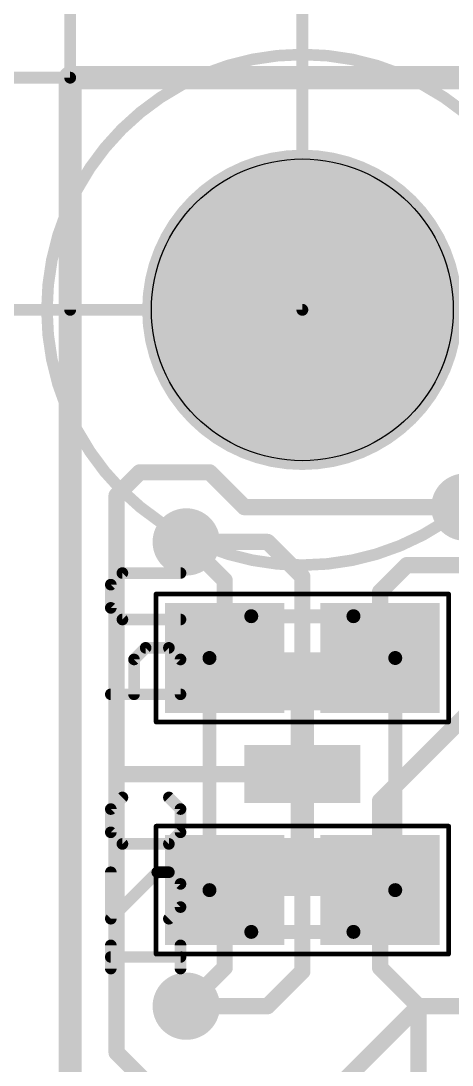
# Model space of a CAD drawing. Extents: x -8.7 to 63.3, y -0.1 to 30.3.
# Drawn here: x -0.54 to 4.18, y 6.98 to 18.4 of the extents above; entities that cross this region are included whole.
import ezdxf

# ---------------------------------------------------------------- set-up
doc = ezdxf.new("R2010")
doc.units = 0
for name, color, linetype in [('1', 12, 'CONTINUOUS'), ('16', 132, 'CONTINUOUS'), ('18', 110, 'CONTINUOUS'), ('20', 53, 'CONTINUOUS'), ('22', 40, 'CONTINUOUS'), ('29', 253, 'CONTINUOUS'), ('31', 253, 'CONTINUOUS'), ('39', 12, 'CONTINUOUS'), ('47', 253, 'CONTINUOUS')]:
    doc.layers.add(name, color=color, linetype=linetype)

# ---------------------------------------------------------------- blocks, each defined once
blk = doc.blocks.new('RECT')
blk.add_solid([(-0.5, -0.5), (0.5, -0.5), (-0.5, 0.5), (0.5, 0.5)])
blk = doc.blocks.new('ROUNDV')
at = {"const_width": 0.5}
blk.add_lwpolyline([(0, -0.25, 1), (0, 0.25, 1), (0, -0.25)], format="xyb", dxfattribs=at)

msp = doc.modelspace()

# ---------------------------------------------------------------- linework, layer by layer
at = {"layer": '1'}
for points, const_width in [([(17.78, 17.78), (0, 17.78)], 0.254), ([(0, 17.78), (0, 0)], 0.254), ([(1.69, 12.28), (1.27, 12.7)], 0.1778), ([(3.683, 12.446), (3.39, 12.153)], 0.1778), ([(3.683, 12.446), (6.096, 12.446)], 0.1778), ([(1.69, 11.43), (1.69, 12.28)], 0.1778), ([(3.39, 11.43), (3.39, 12.153)], 0.1778), ([(4.318, 10.795), (3.39, 9.867)], 0.1778), ([(3.39, 8.89), (3.39, 9.867)], 0.1778), ([(1.69, 8.89), (1.69, 8.04)], 0.1778), ([(3.39, 8.89), (3.39, 8.04)], 0.1778), ([(1.69, 8.04), (1.27, 7.62)], 0.1778), ([(3.39, 8.04), (3.81, 7.62)], 0.1778), ([(3.81, 7.62), (3.81, 6.35)], 0.1778)]:
    msp.add_lwpolyline(points, dxfattribs=dict(at, const_width=const_width))
for points, const_width in [([(0, 17.8435, 1), (0, 17.7165)], 0.127), ([(0.0635, 17.78, 1), (-0.0635, 17.78)], 0.127), ([(1.3014, 12.7314, 1), (1.2386, 12.6686)], 0.0889), ([(3.683, 12.4904, 1), (3.683, 12.4016)], 0.0889), ([(3.7144, 12.4146, 1), (3.6516, 12.4774)], 0.0889), ([(1.7345, 12.28, 1), (1.6456, 12.28)], 0.0889), ([(1.6586, 12.2486, 1), (1.7214, 12.3114)], 0.0889), ([(3.3586, 12.1844, 1), (3.4214, 12.1216)], 0.0889), ([(3.4345, 12.153, 1), (3.3456, 12.153)], 0.0889), ([(1.6456, 11.43, 1), (1.7345, 11.43)], 0.0889), ([(3.3456, 11.43, 1), (3.4345, 11.43)], 0.0889), ([(3.3586, 9.8984, 1), (3.4214, 9.8356)], 0.0889), ([(3.4345, 9.867, 1), (3.3456, 9.867)], 0.0889), ([(1.7345, 8.89, 1), (1.6456, 8.89)], 0.0889), ([(3.4345, 8.89, 1), (3.3456, 8.89)], 0.0889), ([(3.3456, 8.89, 1), (3.4345, 8.89)], 0.0889), ([(1.7214, 8.0086, 1), (1.6586, 8.0714)], 0.0889), ([(3.4214, 8.0714, 1), (3.3586, 8.0086)], 0.0889), ([(1.6456, 8.04, 1), (1.7345, 8.04)], 0.0889), ([(3.3456, 8.04, 1), (3.4345, 8.04)], 0.0889), ([(1.2386, 7.6514, 1), (1.3014, 7.5886)], 0.0889), ([(3.8544, 7.62, 1), (3.7656, 7.62)], 0.0889), ([(3.7786, 7.5886, 1), (3.8414, 7.6514)], 0.0889)]:
    msp.add_lwpolyline(points, format="xyb", dxfattribs=dict(at, const_width=const_width))
at = {"layer": '16'}
for points, const_width in [([(0, 17.78), (17.78, 17.78)], 0.254), ([(0, 0), (0, 17.78)], 0.254), ([(0.508, 13.208), (0.762, 13.462)], 0.1778), ([(0.762, 13.462), (1.524, 13.462)], 0.1778), ([(1.524, 13.462), (1.905, 13.081)], 0.1778), ([(0.508, 13.208), (0.508, 10.16)], 0.1778), ([(1.905, 13.081), (4.318, 13.081)], 0.1778), ([(1.27, 12.7), (2.159, 12.7)], 0.1778), ([(2.159, 12.7), (2.54, 12.319)], 0.1778), ([(2.54, 12.319), (2.54, 11.176)], 0.1778), ([(2.54, 10.16), (2.54, 11.176)], 0.254), ([(2.54, 10.16), (2.54, 11.176)], 0.254), ([(2.54, 10.16), (2.54, 9.144)], 0.254), ([(2.54, 10.16), (2.54, 9.144)], 0.254), ([(2.54, 10.16), (2.54, 9.144)], 0.254), ([(0.508, 10.16), (0.508, 7.112)], 0.1778), ([(2.54, 10.16), (0.508, 10.16)], 0.1778), ([(2.54, 8.001), (2.54, 9.144)], 0.1778), ([(2.159, 7.62), (2.54, 8.001)], 0.1778), ([(1.27, 7.62), (2.159, 7.62)], 0.1778), ([(2.54, 6.35), (3.81, 7.62)], 0.1778), ([(3.81, 7.62), (5.207, 7.62)], 0.1778), ([(0.508, 7.112), (1.27, 6.35)], 0.1778)]:
    msp.add_lwpolyline(points, dxfattribs=dict(at, const_width=const_width))
for points, const_width in [([(0, 17.8435, 1), (0, 17.7165)], 0.127), ([(0.0635, 17.78, 1), (-0.0635, 17.78)], 0.127), ([(0.762, 13.5065, 1), (0.762, 13.4176)], 0.0889), ([(0.7934, 13.4306, 1), (0.7306, 13.4934)], 0.0889), ([(1.5554, 13.4934, 1), (1.4926, 13.4306)], 0.0889), ([(1.524, 13.4176, 1), (1.524, 13.5065)], 0.0889), ([(0.4766, 13.2394, 1), (0.5394, 13.1766)], 0.0889), ([(0.5524, 13.208, 1), (0.4636, 13.208)], 0.0889), ([(1.905, 13.1255, 1), (1.905, 13.0366)], 0.0889), ([(1.8736, 13.0496, 1), (1.9364, 13.1124)], 0.0889), ([(1.27, 12.7445, 1), (1.27, 12.6556)], 0.0889), ([(2.1904, 12.7314, 1), (2.1276, 12.6686)], 0.0889), ([(2.159, 12.6556, 1), (2.159, 12.7445)], 0.0889), ([(2.5844, 12.319, 1), (2.4956, 12.319)], 0.0889), ([(2.5086, 12.2876, 1), (2.5714, 12.3504)], 0.0889), ([(2.6035, 11.176, 1), (2.4765, 11.176)], 0.127), ([(2.6035, 11.176, 1), (2.4765, 11.176)], 0.127), ([(2.4956, 11.176, 1), (2.5844, 11.176)], 0.0889), ([(2.6035, 10.16, 1), (2.4765, 10.16)], 0.127), ([(2.6035, 10.16, 1), (2.4765, 10.16)], 0.127), ([(2.6035, 10.16, 1), (2.4765, 10.16)], 0.127), ([(0.5524, 10.16, 1), (0.4636, 10.16)], 0.0889), ([(0.508, 10.2044, 1), (0.508, 10.1156)], 0.0889), ([(0.4636, 10.16, 1), (0.5524, 10.16)], 0.0889), ([(2.4765, 10.16, 1), (2.6035, 10.16)], 0.127), ([(2.4765, 10.16, 1), (2.6035, 10.16)], 0.127), ([(2.54, 10.1156, 1), (2.54, 10.2044)], 0.0889), ([(2.4765, 9.144, 1), (2.6035, 9.144)], 0.127), ([(2.4765, 9.144, 1), (2.6035, 9.144)], 0.127), ([(2.4765, 9.144, 1), (2.6035, 9.144)], 0.127), ([(2.5844, 9.144, 1), (2.4956, 9.144)], 0.0889), ([(2.4956, 8.001, 1), (2.5844, 8.001)], 0.0889), ([(2.5714, 7.9696, 1), (2.5086, 8.0324)], 0.0889), ([(1.27, 7.6645, 1), (1.27, 7.5755)], 0.0889), ([(2.1276, 7.6514, 1), (2.1904, 7.5886)], 0.0889), ([(2.159, 7.5755, 1), (2.159, 7.6645)], 0.0889), ([(3.81, 7.6645, 1), (3.81, 7.5755)], 0.0889), ([(3.8414, 7.5886, 1), (3.7786, 7.6514)], 0.0889), ([(0.5394, 7.1434, 1), (0.4766, 7.0806)], 0.0889), ([(0.4636, 7.112, 1), (0.5524, 7.112)], 0.0889)]:
    msp.add_lwpolyline(points, format="xyb", dxfattribs=dict(at, const_width=const_width))
at = {"layer": '20', "const_width": 0.2032}
for points in [[(0, 0), (0, 17.78)], [(0, 17.78), (17.78, 17.78)]]:
    msp.add_lwpolyline(points, dxfattribs=at)
at = {"layer": '20', "const_width": 0.1016}
for points in [[(0.0508, 17.78, 1), (-0.0508, 17.78)], [(0, 17.8308, 1), (0, 17.7292)]]:
    msp.add_lwpolyline(points, format="xyb", dxfattribs=at)
at = {"layer": '20'}
msp.add_circle((2.54, 15.24), 1.651, dxfattribs=at)
at = {"layer": '22'}
for points, const_width in [([(0.4445, 12.2325), (0.5716, 12.3597)], 0.127), ([(0.5716, 12.3597), (1.2072, 12.3597)], 0.127), ([(0.4445, 11.9783), (0.4445, 12.2325)], 0.127), ([(0.5716, 11.8512), (0.4445, 11.9783)], 0.127), ([(1.2072, 11.8512), (0.5716, 11.8512)], 0.127), ([(1.9812, 11.8872), (3.0988, 11.8872)], 0.1524), ([(0.8258, 11.5411), (0.6987, 11.414)], 0.127), ([(1.08, 11.5411), (0.8258, 11.5411)], 0.127), ([(1.2072, 11.414), (1.08, 11.5411)], 0.127), ([(0.6987, 11.414), (0.6987, 11.0326)], 0.127), ([(1.2072, 11.0326), (1.2072, 11.414)], 0.127), ([(1.524, 11.43), (1.524, 8.89)], 0.1524), ([(3.556, 8.89), (3.556, 11.43)], 0.1524), ([(0.4445, 11.0326), (1.2072, 11.0326)], 0.127), ([(0.4445, 9.7768), (0.5716, 9.9039)], 0.127), ([(1.08, 9.9039), (1.2072, 9.7768)], 0.127), ([(0.4445, 9.5226), (0.4445, 9.7768)], 0.127), ([(1.2072, 9.7768), (1.2072, 9.5226)], 0.127), ([(0.5716, 9.3955), (0.4445, 9.5226)], 0.127), ([(1.2072, 9.5226), (1.08, 9.3955)], 0.127), ([(1.08, 9.3955), (0.5716, 9.3955)], 0.127), ([(0.4445, 9.0853), (0.4445, 8.5769)], 0.127), ([(0.4445, 8.5769), (0.9529, 9.0853)], 0.127), ([(0.9529, 9.0853), (1.08, 9.0853)], 0.127), ([(1.08, 9.0853), (1.2072, 8.9582)], 0.127), ([(1.2072, 8.9582), (1.2072, 8.704)], 0.127), ([(1.2072, 8.704), (1.08, 8.5769)], 0.127), ([(1.9812, 8.4328), (3.0988, 8.4328)], 0.1524), ([(0.4445, 8.0312), (0.4445, 8.2854)], 0.127), ([(1.2072, 8.0312), (1.2072, 8.2854)], 0.127), ([(0.4445, 8.1583), (1.2072, 8.1583)], 0.127)]:
    msp.add_lwpolyline(points, dxfattribs=dict(at, const_width=const_width))
for points, const_width in [([(0.5716, 12.3914, 1), (0.5716, 12.3279)], 0.0635), ([(0.5941, 12.3372, 1), (0.5492, 12.3821)], 0.0635), ([(1.2072, 12.3279, 1), (1.2072, 12.3914)], 0.0635), ([(0.4763, 12.2325, 1), (0.4128, 12.2325)], 0.0635), ([(0.422, 12.255, 1), (0.467, 12.2101)], 0.0635), ([(0.467, 12.0008, 1), (0.422, 11.9559)], 0.0635), ([(0.4128, 11.9783, 1), (0.4763, 11.9783)], 0.0635), ([(0.5716, 11.883, 1), (0.5716, 11.8195)], 0.0635), ([(0.5492, 11.8288, 1), (0.5941, 11.8737)], 0.0635), ([(1.2072, 11.8195, 1), (1.2072, 11.883)], 0.0635), ([(1.9812, 11.8872, 0.4142), (1.524, 11.43)], 0.1524), ([(1.9812, 11.9253, 1), (1.9812, 11.8491)], 0.0762), ([(1.9812, 11.8491, 1), (1.9812, 11.9253)], 0.0762), ([(3.556, 11.43, 0.4142), (3.0988, 11.8872)], 0.1524), ([(3.0988, 11.9253, 1), (3.0988, 11.8491)], 0.0762), ([(3.0988, 11.8491, 1), (3.0988, 11.9253)], 0.0762), ([(0.8258, 11.5728, 1), (0.8258, 11.5093)], 0.0635), ([(0.8483, 11.5186, 1), (0.8034, 11.5635)], 0.0635), ([(1.1025, 11.5635, 1), (1.0576, 11.5186)], 0.0635), ([(1.08, 11.5093, 1), (1.08, 11.5728)], 0.0635), ([(0.7305, 11.414, 1), (0.667, 11.414)], 0.0635), ([(0.6763, 11.4364, 1), (0.7212, 11.3915)], 0.0635), ([(1.2389, 11.414, 1), (1.1754, 11.414)], 0.0635), ([(1.1847, 11.3915, 1), (1.2296, 11.4364)], 0.0635), ([(1.5621, 11.43, 1), (1.4859, 11.43)], 0.0762), ([(1.4859, 11.43, 1), (1.5621, 11.43)], 0.0762), ([(3.5941, 11.43, 1), (3.5179, 11.43)], 0.0762), ([(3.5179, 11.43, 1), (3.5941, 11.43)], 0.0762), ([(0.4445, 11.0644, 1), (0.4445, 11.0009)], 0.0635), ([(1.2072, 11.0009, 1), (1.2072, 11.0644)], 0.0635), ([(0.667, 11.0326, 1), (0.7305, 11.0326)], 0.0635), ([(1.1754, 11.0326, 1), (1.2389, 11.0326)], 0.0635), ([(0.5941, 9.8815, 1), (0.5492, 9.9264)], 0.0635), ([(1.1025, 9.9264, 1), (1.0576, 9.8815)], 0.0635), ([(0.4763, 9.7768, 1), (0.4128, 9.7768)], 0.0635), ([(0.422, 9.7993, 1), (0.467, 9.7544)], 0.0635), ([(1.2389, 9.7768, 1), (1.1754, 9.7768)], 0.0635), ([(1.1847, 9.7544, 1), (1.2296, 9.7993)], 0.0635), ([(0.467, 9.545, 1), (0.422, 9.5001)], 0.0635), ([(0.4128, 9.5226, 1), (0.4763, 9.5226)], 0.0635), ([(1.1754, 9.5226, 1), (1.2389, 9.5226)], 0.0635), ([(1.2296, 9.5001, 1), (1.1847, 9.545)], 0.0635), ([(0.5716, 9.4272, 1), (0.5716, 9.3637)], 0.0635), ([(0.5492, 9.373, 1), (0.5941, 9.4179)], 0.0635), ([(1.0576, 9.4179, 1), (1.1025, 9.373)], 0.0635), ([(1.08, 9.3637, 1), (1.08, 9.4272)], 0.0635), ([(0.4763, 9.0853, 1), (0.4128, 9.0853)], 0.0635), ([(0.9529, 9.1171, 1), (0.9529, 9.0536)], 0.0635), ([(0.9754, 9.0629, 1), (0.9305, 9.1078)], 0.0635), ([(1.1025, 9.1078, 1), (1.0576, 9.0629)], 0.0635), ([(1.08, 9.0536, 1), (1.08, 9.1171)], 0.0635), ([(1.2389, 8.9582, 1), (1.1754, 8.9582)], 0.0635), ([(1.1847, 8.9358, 1), (1.2296, 8.9807)], 0.0635), ([(1.524, 8.89, 0.4142), (1.9812, 8.4328)], 0.1524), ([(1.5621, 8.89, 1), (1.4859, 8.89)], 0.0762), ([(1.4859, 8.89, 1), (1.5621, 8.89)], 0.0762), ([(3.0988, 8.4328, 0.4142), (3.556, 8.89)], 0.1524), ([(3.5941, 8.89, 1), (3.5179, 8.89)], 0.0762), ([(3.5179, 8.89, 1), (3.5941, 8.89)], 0.0762), ([(1.1754, 8.704, 1), (1.2389, 8.704)], 0.0635), ([(1.2296, 8.6816, 1), (1.1847, 8.7265)], 0.0635), ([(0.422, 8.5994, 1), (0.467, 8.5545)], 0.0635), ([(0.4128, 8.5769, 1), (0.4763, 8.5769)], 0.0635), ([(1.0576, 8.5994, 1), (1.1025, 8.5545)], 0.0635), ([(1.9812, 8.4709, 1), (1.9812, 8.3947)], 0.0762), ([(1.9812, 8.3947, 1), (1.9812, 8.4709)], 0.0762), ([(3.0988, 8.4709, 1), (3.0988, 8.3947)], 0.0762), ([(3.0988, 8.3947, 1), (3.0988, 8.4709)], 0.0762), ([(0.4763, 8.2854, 1), (0.4128, 8.2854)], 0.0635), ([(1.2389, 8.2854, 1), (1.1754, 8.2854)], 0.0635), ([(0.4445, 8.1901, 1), (0.4445, 8.1265)], 0.0635), ([(1.2072, 8.1265, 1), (1.2072, 8.1901)], 0.0635), ([(0.4128, 8.0312, 1), (0.4763, 8.0312)], 0.0635), ([(1.1754, 8.0312, 1), (1.2389, 8.0312)], 0.0635)]:
    msp.add_lwpolyline(points, format="xyb", dxfattribs=dict(at, const_width=const_width))
at = {"layer": '29', "const_width": 1.7526}
msp.add_lwpolyline([(2.54, 14.3637, 1), (2.54, 16.1163, 1), (2.54, 14.3637)], format="xyb", dxfattribs=at)
at = {"layer": '39'}
for points, const_width in [([(2.54, 12.446, 1), (2.54, 18.034, 1), (2.54, 12.446)], 0.127), ([(0.9527, 12.13, 1), (0.9273, 12.13)], 0.0254), ([(0.94, 12.1427, 1), (0.94, 12.1173)], 0.0254), ([(4.1527, 12.13, 1), (4.1273, 12.13)], 0.0254), ([(4.14, 12.1173, 1), (4.14, 12.1427)], 0.0254), ([(0.94, 10.7427, 1), (0.94, 10.7173)], 0.0254), ([(0.9273, 10.73, 1), (0.9527, 10.73)], 0.0254), ([(4.1273, 10.73, 1), (4.1527, 10.73)], 0.0254), ([(4.14, 10.7173, 1), (4.14, 10.7427)], 0.0254), ([(0.9527, 9.59, 1), (0.9273, 9.59)], 0.0254), ([(0.94, 9.6027, 1), (0.94, 9.5773)], 0.0254), ([(4.1527, 9.59, 1), (4.1273, 9.59)], 0.0254), ([(4.14, 9.5773, 1), (4.14, 9.6027)], 0.0254), ([(0.94, 8.2027, 1), (0.94, 8.1773)], 0.0254), ([(0.9273, 8.19, 1), (0.9527, 8.19)], 0.0254), ([(4.1273, 8.19, 1), (4.1527, 8.19)], 0.0254), ([(4.14, 8.1773, 1), (4.14, 8.2027)], 0.0254)]:
    msp.add_lwpolyline(points, format="xyb", dxfattribs=dict(at, const_width=const_width))
at = {"layer": '39', "const_width": 0.0508}
for points in [[(0.94, 10.73), (0.94, 12.13)], [(0.94, 12.13), (4.14, 12.13)], [(4.14, 12.13), (4.14, 10.73)], [(4.14, 10.73), (0.94, 10.73)], [(0.94, 8.19), (0.94, 9.59)], [(0.94, 9.59), (4.14, 9.59)], [(4.14, 9.59), (4.14, 8.19)], [(4.14, 8.19), (0.94, 8.19)]]:
    msp.add_lwpolyline(points, dxfattribs=at)
at = {"layer": '47', "const_width": 0.13}
for points in [[(0, 17.78), (0, 29.89)], [(0, 15.24), (0, 26.08)], [(0, 15.24), (0, 22.27)], [(2.54, 15.24), (2.54, 22.27)], [(0, 17.78), (-8.3, 17.78)], [(2.54, 15.24), (-4.49, 15.24)]]:
    msp.add_lwpolyline(points, dxfattribs=at)
at = {"layer": '47', "const_width": 0.065}
for points in [[(0, 17.7475, 1), (0, 17.8125)], [(-0.0325, 17.78, 1), (0.0325, 17.78)], [(-0.0325, 15.24, 1), (0.0325, 15.24)], [(-0.0325, 15.24, 1), (0.0325, 15.24)], [(2.5075, 15.24, 1), (2.5725, 15.24)], [(2.54, 15.2075, 1), (2.54, 15.2725)]]:
    msp.add_lwpolyline(points, format="xyb", dxfattribs=at)

# ---------------------------------------------------------------- block references
at = {"layer": '1', "xscale": 1.1, "rotation": 180}
for p in [(1.69, 11.43), (3.39, 11.43), (1.69, 8.89), (3.39, 8.89)]:
    msp.add_blockref('RECT', p, dxfattribs=at)
at = {"layer": '16', "xscale": 0.635, "yscale": 1.27, "rotation": 90}
for p in [(2.54, 11.176), (2.54, 10.16), (2.54, 9.144)]:
    msp.add_blockref('RECT', p, dxfattribs=at)
at = {"layer": '18', "xscale": 0.7366, "yscale": 0.7366}
for p in [(4.318, 13.081), (4.318, 13.081), (1.27, 12.7), (1.27, 12.7), (1.27, 7.62), (1.27, 7.62)]:
    msp.add_blockref('ROUNDV', p, dxfattribs=at)
at = {"layer": '29', "xscale": 1.3032, "yscale": 1.2032, "rotation": 180}
for p in [(1.69, 11.43), (3.39, 11.43), (1.69, 8.89), (3.39, 8.89)]:
    msp.add_blockref('RECT', p, dxfattribs=at)
at = {"layer": '31', "xscale": 1.1, "rotation": 180}
for p in [(1.69, 11.43), (3.39, 11.43), (1.69, 8.89), (3.39, 8.89)]:
    msp.add_blockref('RECT', p, dxfattribs=at)

doc.saveas('drawing.dxf')
